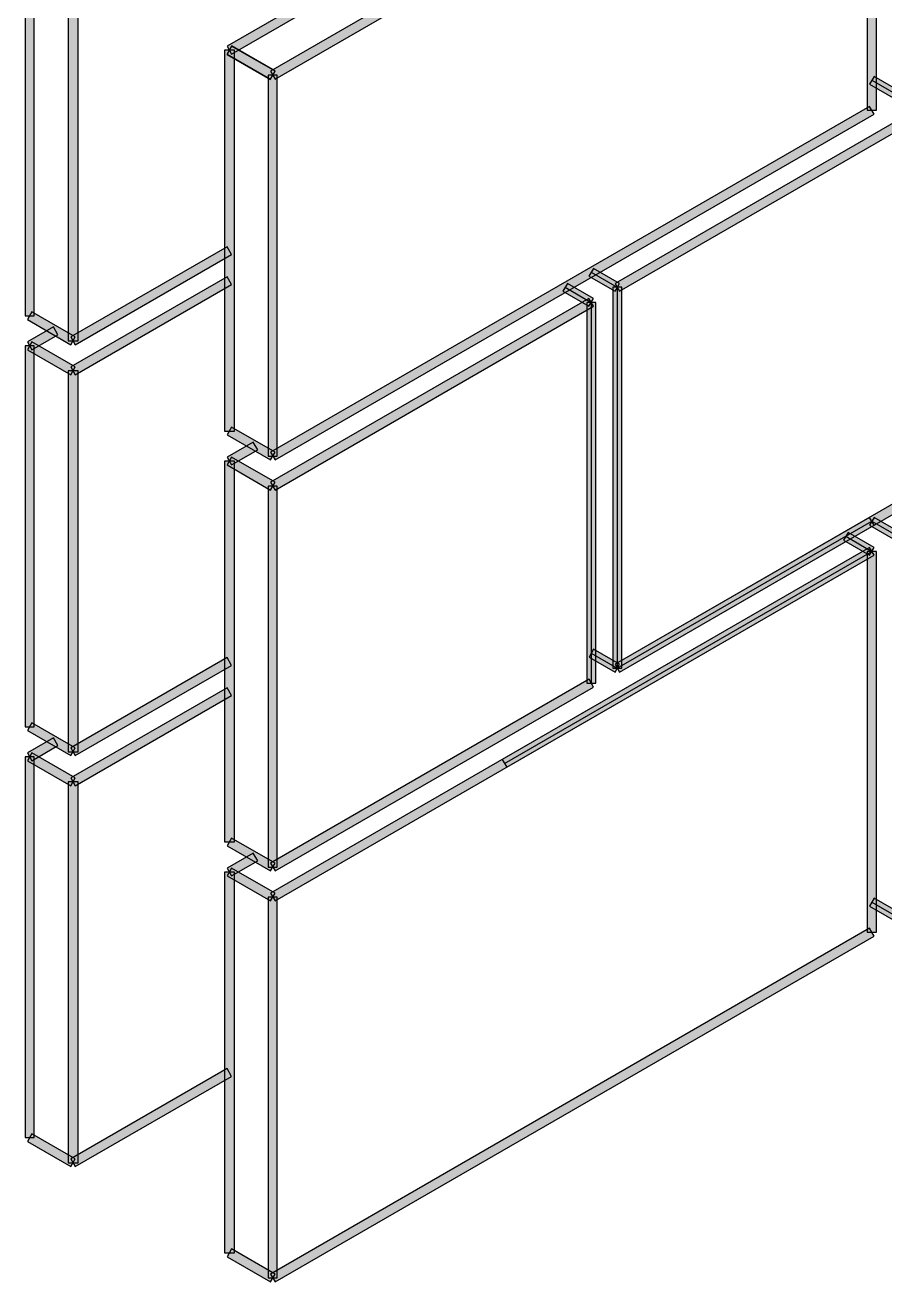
# Model space of a CAD drawing. Extents: x 0 to 119, y 0 to 84.
# Drawn here: x 50.917 to 52.632, y 63.554 to 66.062 of the extents above; entities that cross this region are included whole.
import ezdxf

# ---------------------------------------------------------------- set-up
doc = ezdxf.new("R2010")
doc.units = 0
doc.header["$MEASUREMENT"] = 0
doc.layers.add('3', color=7, linetype='CONTINUOUS')

msp = doc.modelspace()

# ---------------------------------------------------------------- linework, layer by layer
at = {"layer": '3', "color": 7, "linetype": 'Continuous'}
for p, q in [((52.605984, 65.951756), (52.657945, 65.921756)), ((52.046307, 65.568626), (52.098269, 65.538626)), ((51.994346, 65.538626), (52.046307, 65.508626)), ((52.098269, 65.538626), (52.098269, 64.778626)), ((52.046307, 65.508626), (52.046308, 64.748626)), ((52.098269, 64.778626), (52.605984, 65.071756)), ((52.605984, 65.071756), (52.657946, 65.041756)), ((52.554023, 65.041756), (52.605984, 65.011756)), ((51.873103, 64.588626), (52.605984, 65.011756)), ((52.046308, 64.808626), (52.098269, 64.778626)), ((52.605985, 64.311756), (52.657946, 64.281756))]:
    msp.add_line(p, q, dxfattribs=at)
for points in [[(51.406535, 65.969646), (51.415535, 65.954057), (52.610484, 66.643961), (52.601484, 66.65955), (51.406535, 65.969646)], [(52.614984, 66.651756), (52.596984, 66.651756), (52.596984, 65.891756), (52.614984, 65.891756), (52.614984, 66.651756)], [(51.798381, 66.275094), (51.789381, 66.290682), (51.319933, 66.019646), (51.328933, 66.004057), (51.798381, 66.275094)], [(50.935061, 66.241851), (50.917061, 66.241851), (50.917061, 65.481851), (50.935061, 65.481851), (50.935061, 66.241851)], [(51.022664, 66.191851), (51.002664, 66.191851), (51.002664, 65.431851), (51.022664, 65.431851), (51.022664, 66.191851)], [(51.334433, 66.011851), (51.314433, 66.011851), (51.314433, 65.251851), (51.334433, 65.251851), (51.334433, 66.011851)], [(51.406035, 65.953191), (51.416035, 65.970512), (51.329433, 66.020512), (51.319433, 66.003191), (51.406035, 65.953191)], [(51.406535, 65.954057), (51.415535, 65.969646), (51.328933, 66.019646), (51.319933, 66.004057), (51.406535, 65.954057)], [(51.402036, 65.201851), (51.420036, 65.201851), (51.420035, 65.961851), (51.402035, 65.961851), (51.402036, 65.201851)], [(52.610484, 65.95955), (52.601484, 65.943961), (52.653445, 65.913961), (52.662445, 65.92955), (52.610484, 65.95955)], [(52.610484, 65.883961), (52.601484, 65.89955), (51.406536, 65.209646), (51.415536, 65.194057), (52.610484, 65.883961)], [(52.093769, 65.54642), (52.102769, 65.530832), (52.714407, 65.883962), (52.705407, 65.89955), (52.093769, 65.54642)], [(51.328933, 65.604057), (51.319933, 65.619646), (51.008164, 65.439645), (51.017164, 65.424057), (51.328933, 65.604057)], [(52.093769, 65.530832), (52.102769, 65.54642), (52.050807, 65.57642), (52.041807, 65.560832), (52.093769, 65.530832)], [(51.008164, 65.379645), (51.017164, 65.364057), (51.328933, 65.544057), (51.319933, 65.559646), (51.008164, 65.379645)], [(52.041807, 65.500832), (52.050807, 65.51642), (51.998846, 65.54642), (51.989846, 65.530832), (52.041807, 65.500832)], [(52.107269, 65.538626), (52.089269, 65.538626), (52.089269, 64.778626), (52.107269, 64.778626), (52.107269, 65.538626)], [(52.107269, 65.538626), (52.089269, 65.538626), (52.089269, 64.778626), (52.107269, 64.778626), (52.107269, 65.538626)], [(51.406536, 65.149646), (51.415536, 65.134057), (52.050807, 65.500832), (52.041807, 65.51642), (51.406536, 65.149646)], [(52.055307, 65.508626), (52.037307, 65.508626), (52.037308, 64.748626), (52.055308, 64.748626), (52.055307, 65.508626)], [(52.055307, 65.508626), (52.037307, 65.508626), (52.037308, 64.748626), (52.055308, 64.748626), (52.055307, 65.508626)], [(50.930561, 65.489645), (50.921561, 65.474057), (51.008164, 65.424057), (51.017164, 65.439645), (50.930561, 65.489645)], [(50.930561, 65.489645), (50.921561, 65.474057), (51.008164, 65.424057), (51.017164, 65.439645), (50.930561, 65.489645)], [(50.982523, 65.444057), (50.973523, 65.459645), (50.921561, 65.429645), (50.930561, 65.414057), (50.982523, 65.444057)], [(51.008164, 65.364057), (51.017164, 65.379645), (50.930561, 65.429645), (50.921561, 65.414057), (51.008164, 65.364057)], [(50.935061, 65.421851), (50.917061, 65.421851), (50.917062, 64.661851), (50.935062, 64.661851), (50.935061, 65.421851)], [(51.022664, 65.371851), (51.002664, 65.371851), (51.002664, 64.611851), (51.022664, 64.611851), (51.022664, 65.371851)], [(51.328933, 65.259646), (51.319933, 65.244057), (51.406536, 65.194057), (51.415536, 65.209646), (51.328933, 65.259646)], [(51.328933, 65.259646), (51.319933, 65.244057), (51.406536, 65.194057), (51.415536, 65.209646), (51.328933, 65.259646)], [(51.380895, 65.214057), (51.371895, 65.229646), (51.319933, 65.199646), (51.328933, 65.184057), (51.380895, 65.214057)], [(51.334433, 65.191851), (51.314433, 65.191851), (51.314433, 64.431851), (51.334433, 64.431851), (51.334433, 65.191851)], [(51.406536, 65.134057), (51.415536, 65.149646), (51.328933, 65.199646), (51.319933, 65.184057), (51.406536, 65.134057)], [(51.402036, 64.381851), (51.420036, 64.381851), (51.420036, 65.141851), (51.402036, 65.141851), (51.402036, 64.381851)], [(51.402036, 64.381851), (51.420036, 64.381851), (51.420036, 65.141851), (51.402036, 65.141851), (51.402036, 64.381851)], [(52.093769, 64.78642), (52.102769, 64.770832), (52.714407, 65.123962), (52.705407, 65.13955), (52.093769, 64.78642)], [(52.093769, 64.78642), (52.102769, 64.770832), (52.610484, 65.063961), (52.601484, 65.07955), (52.093769, 64.78642)], [(52.093769, 64.78642), (52.102769, 64.770832), (52.610484, 65.063961), (52.601484, 65.07955), (52.093769, 64.78642)], [(52.653446, 65.033961), (52.662446, 65.04955), (52.610484, 65.07955), (52.601484, 65.063961), (52.653446, 65.033961)], [(52.601484, 65.003961), (52.610484, 65.01955), (52.558523, 65.04955), (52.549523, 65.033961), (52.601484, 65.003961)], [(51.406536, 64.329646), (51.415536, 64.314057), (52.610484, 65.003961), (52.601484, 65.01955), (51.406536, 64.329646)], [(51.868603, 64.59642), (51.877603, 64.580832), (52.610484, 65.003961), (52.601484, 65.01955), (51.868603, 64.59642)], [(51.868603, 64.59642), (51.877603, 64.580832), (52.610484, 65.003961), (52.601484, 65.01955), (51.868603, 64.59642)], [(52.596985, 64.251756), (52.614985, 64.251756), (52.614984, 65.011756), (52.596984, 65.011756), (52.596985, 64.251756)], [(52.614984, 65.011756), (52.596984, 65.011756), (52.596985, 64.251756), (52.614985, 64.251756), (52.614984, 65.011756)], [(52.614984, 65.011756), (52.596984, 65.011756), (52.596985, 64.251756), (52.614985, 64.251756), (52.614984, 65.011756)], [(51.328933, 64.784057), (51.319933, 64.799646), (51.008164, 64.619645), (51.017164, 64.604057), (51.328933, 64.784057)], [(52.093769, 64.770832), (52.102769, 64.78642), (52.050808, 64.81642), (52.041808, 64.800832), (52.093769, 64.770832)], [(52.050808, 64.740832), (52.041808, 64.75642), (51.406536, 64.389646), (51.415536, 64.374057), (52.050808, 64.740832)], [(51.008164, 64.559645), (51.017164, 64.544057), (51.328933, 64.724057), (51.319933, 64.739646), (51.008164, 64.559645)], [(50.930562, 64.669645), (50.921562, 64.654057), (51.008164, 64.604057), (51.017164, 64.619645), (50.930562, 64.669645)], [(50.930562, 64.669645), (50.921562, 64.654057), (51.008164, 64.604057), (51.017164, 64.619645), (50.930562, 64.669645)], [(50.982523, 64.624057), (50.973523, 64.639645), (50.921562, 64.609645), (50.930562, 64.594057), (50.982523, 64.624057)], [(50.935062, 64.601851), (50.917062, 64.601851), (50.917062, 63.841851), (50.935062, 63.841851), (50.935062, 64.601851)], [(50.935062, 64.601851), (50.917062, 64.601851), (50.917062, 63.841851), (50.935062, 63.841851), (50.935062, 64.601851)], [(51.008164, 64.544057), (51.017164, 64.559645), (50.930562, 64.609645), (50.921562, 64.594057), (51.008164, 64.544057)], [(51.008164, 64.544057), (51.017164, 64.559645), (50.930562, 64.609645), (50.921562, 64.594057), (51.008164, 64.544057)], [(51.022664, 64.551851), (51.002664, 64.551851), (51.002665, 63.791851), (51.022665, 63.791851), (51.022664, 64.551851)], [(51.022664, 64.551851), (51.002664, 64.551851), (51.002665, 63.791851), (51.022665, 63.791851), (51.022664, 64.551851)], [(51.328933, 64.439646), (51.319933, 64.424057), (51.406536, 64.374057), (51.415536, 64.389646), (51.328933, 64.439646)], [(51.380895, 64.394057), (51.371895, 64.409646), (51.319934, 64.379646), (51.328934, 64.364057), (51.380895, 64.394057)], [(51.406536, 64.314057), (51.415536, 64.329646), (51.328934, 64.379646), (51.319934, 64.364057), (51.406536, 64.314057)], [(51.406536, 64.314057), (51.415536, 64.329646), (51.328934, 64.379646), (51.319934, 64.364057), (51.406536, 64.314057)], [(51.334434, 64.371851), (51.314434, 64.371851), (51.314434, 63.611851), (51.334434, 63.611851), (51.334434, 64.371851)], [(51.334434, 64.371851), (51.314434, 64.371851), (51.314434, 63.611851), (51.334434, 63.611851), (51.334434, 64.371851)], [(51.402036, 63.561851), (51.420036, 63.561851), (51.420036, 64.321851), (51.402036, 64.321851), (51.402036, 63.561851)], [(51.402036, 63.561851), (51.420036, 63.561851), (51.420036, 64.321851), (51.402036, 64.321851), (51.402036, 63.561851)], [(52.610485, 64.31955), (52.601485, 64.303961), (52.653446, 64.273961), (52.662446, 64.28955), (52.610485, 64.31955)], [(52.610485, 64.243961), (52.601485, 64.25955), (51.406536, 63.569646), (51.415536, 63.554057), (52.610485, 64.243961)], [(51.328934, 63.964057), (51.319934, 63.979646), (51.008165, 63.799645), (51.017165, 63.784057), (51.328934, 63.964057)], [(51.328934, 63.964057), (51.319934, 63.979646), (51.008165, 63.799645), (51.017165, 63.784057), (51.328934, 63.964057)], [(50.930562, 63.849645), (50.921562, 63.834057), (51.008165, 63.784057), (51.017165, 63.799645), (50.930562, 63.849645)], [(50.930562, 63.849645), (50.921562, 63.834057), (51.008165, 63.784057), (51.017165, 63.799645), (50.930562, 63.849645)], [(50.930562, 63.849645), (50.921562, 63.834057), (51.008165, 63.784057), (51.017165, 63.799645), (50.930562, 63.849645)], [(51.328934, 63.619646), (51.319934, 63.604057), (51.406536, 63.554057), (51.415536, 63.569646), (51.328934, 63.619646)], [(51.328934, 63.619646), (51.319934, 63.604057), (51.406536, 63.554057), (51.415536, 63.569646), (51.328934, 63.619646)]]:
    msp.add_lwpolyline(points, dxfattribs=at)
for points in [[(51.406535, 65.969646), (52.610484, 66.643961), (52.601484, 66.65955)], [(51.406535, 65.969646), (52.601484, 66.65955), (51.406535, 65.969646)], [(51.406535, 65.969646), (51.415535, 65.954057), (52.610484, 66.643961)], [(52.614984, 66.651756), (52.596984, 66.651756), (52.596984, 65.891756)], [(52.614984, 66.651756), (52.596984, 65.891756), (52.614984, 65.891756)], [(52.614984, 66.651756), (52.614984, 65.891756), (52.614984, 66.651756)], [(51.798381, 66.275094), (51.789381, 66.290682), (51.319933, 66.019646)], [(51.798381, 66.275094), (51.319933, 66.019646), (51.328933, 66.004057)], [(51.798381, 66.275094), (51.328933, 66.004057), (51.798381, 66.275094)], [(50.935061, 66.241851), (50.917061, 66.241851), (50.917061, 65.481851)], [(50.935061, 66.241851), (50.917061, 65.481851), (50.935061, 65.481851)], [(50.935061, 66.241851), (50.935061, 65.481851), (50.935061, 66.241851)], [(51.022664, 66.191851), (51.002664, 66.191851), (51.002664, 65.431851)], [(51.022664, 66.191851), (51.002664, 65.431851), (51.022664, 65.431851)], [(51.022664, 66.191851), (51.022664, 65.431851), (51.022664, 66.191851)], [(51.334433, 66.011851), (51.314433, 66.011851), (51.314433, 65.251851)], [(51.334433, 66.011851), (51.314433, 65.251851), (51.334433, 65.251851)], [(51.406035, 65.953191), (51.329433, 66.020512), (51.319433, 66.003191)], [(51.406035, 65.953191), (51.319433, 66.003191), (51.406035, 65.953191)], [(51.406535, 65.954057), (51.328933, 66.019646), (51.319933, 66.004057)], [(51.406535, 65.954057), (51.319933, 66.004057), (51.406535, 65.954057)], [(51.406535, 65.954057), (51.415535, 65.969646), (51.328933, 66.019646)], [(51.406035, 65.953191), (51.416035, 65.970512), (51.329433, 66.020512)], [(51.334433, 66.011851), (51.334433, 65.251851), (51.334433, 66.011851)], [(51.402036, 65.201851), (51.420035, 65.961851), (51.402035, 65.961851)], [(51.402036, 65.201851), (51.402035, 65.961851), (51.402036, 65.201851)], [(51.402036, 65.201851), (51.420036, 65.201851), (51.420035, 65.961851)], [(52.610484, 65.95955), (52.601484, 65.943961), (52.653445, 65.913961)], [(52.610484, 65.95955), (52.653445, 65.913961), (52.662445, 65.92955)], [(52.610484, 65.95955), (52.662445, 65.92955), (52.610484, 65.95955)], [(52.610484, 65.883961), (52.601484, 65.89955), (51.406536, 65.209646)], [(52.610484, 65.883961), (51.406536, 65.209646), (51.415536, 65.194057)], [(52.610484, 65.883961), (51.415536, 65.194057), (52.610484, 65.883961)], [(52.093769, 65.54642), (52.714407, 65.883962), (52.705407, 65.89955)], [(52.093769, 65.54642), (52.705407, 65.89955), (52.093769, 65.54642)], [(52.093769, 65.54642), (52.102769, 65.530832), (52.714407, 65.883962)], [(51.328933, 65.604057), (51.319933, 65.619646), (51.008164, 65.439645)], [(51.328933, 65.604057), (51.008164, 65.439645), (51.017164, 65.424057)], [(51.328933, 65.604057), (51.017164, 65.424057), (51.328933, 65.604057)], [(52.093769, 65.530832), (52.050807, 65.57642), (52.041807, 65.560832)], [(52.093769, 65.530832), (52.102769, 65.54642), (52.050807, 65.57642)], [(51.008164, 65.379645), (51.328933, 65.544057), (51.319933, 65.559646)], [(51.008164, 65.379645), (51.319933, 65.559646), (51.008164, 65.379645)], [(52.093769, 65.530832), (52.041807, 65.560832), (52.093769, 65.530832)], [(51.008164, 65.379645), (51.017164, 65.364057), (51.328933, 65.544057)], [(52.041807, 65.500832), (51.998846, 65.54642), (51.989846, 65.530832)], [(52.041807, 65.500832), (51.989846, 65.530832), (52.041807, 65.500832)], [(52.041807, 65.500832), (52.050807, 65.51642), (51.998846, 65.54642)], [(52.107269, 65.538626), (52.089269, 65.538626), (52.089269, 64.778626)], [(52.107269, 65.538626), (52.089269, 64.778626), (52.107269, 64.778626)], [(52.107269, 65.538626), (52.089269, 65.538626), (52.089269, 64.778626)], [(52.107269, 65.538626), (52.089269, 64.778626), (52.107269, 64.778626)], [(52.107269, 65.538626), (52.107269, 64.778626), (52.107269, 65.538626)], [(52.107269, 65.538626), (52.107269, 64.778626), (52.107269, 65.538626)], [(51.406536, 65.149646), (52.050807, 65.500832), (52.041807, 65.51642)], [(51.406536, 65.149646), (52.041807, 65.51642), (51.406536, 65.149646)], [(52.055307, 65.508626), (52.037307, 65.508626), (52.037308, 64.748626)], [(52.055307, 65.508626), (52.037307, 65.508626), (52.037308, 64.748626)], [(52.055307, 65.508626), (52.037308, 64.748626), (52.055308, 64.748626)], [(52.055307, 65.508626), (52.037308, 64.748626), (52.055308, 64.748626)], [(52.055307, 65.508626), (52.055308, 64.748626), (52.055307, 65.508626)], [(52.055307, 65.508626), (52.055308, 64.748626), (52.055307, 65.508626)], [(50.930561, 65.489645), (50.921561, 65.474057), (51.008164, 65.424057)], [(50.930561, 65.489645), (50.921561, 65.474057), (51.008164, 65.424057)], [(50.930561, 65.489645), (51.008164, 65.424057), (51.017164, 65.439645)], [(50.930561, 65.489645), (51.017164, 65.439645), (50.930561, 65.489645)], [(50.930561, 65.489645), (51.008164, 65.424057), (51.017164, 65.439645)], [(50.930561, 65.489645), (51.017164, 65.439645), (50.930561, 65.489645)], [(51.406536, 65.149646), (51.415536, 65.134057), (52.050807, 65.500832)], [(50.982523, 65.444057), (50.973523, 65.459645), (50.921561, 65.429645)], [(50.982523, 65.444057), (50.921561, 65.429645), (50.930561, 65.414057)], [(51.008164, 65.364057), (50.930561, 65.429645), (50.921561, 65.414057)], [(50.982523, 65.444057), (50.930561, 65.414057), (50.982523, 65.444057)], [(51.008164, 65.364057), (51.017164, 65.379645), (50.930561, 65.429645)], [(50.935061, 65.421851), (50.917061, 65.421851), (50.917062, 64.661851)], [(50.935061, 65.421851), (50.917062, 64.661851), (50.935062, 64.661851)], [(51.008164, 65.364057), (50.921561, 65.414057), (51.008164, 65.364057)], [(50.935061, 65.421851), (50.935062, 64.661851), (50.935061, 65.421851)], [(51.022664, 65.371851), (51.002664, 65.371851), (51.002664, 64.611851)], [(51.022664, 65.371851), (51.002664, 64.611851), (51.022664, 64.611851)], [(51.022664, 65.371851), (51.022664, 64.611851), (51.022664, 65.371851)], [(51.328933, 65.259646), (51.319933, 65.244057), (51.406536, 65.194057)], [(51.328933, 65.259646), (51.319933, 65.244057), (51.406536, 65.194057)], [(51.328933, 65.259646), (51.406536, 65.194057), (51.415536, 65.209646)], [(51.328933, 65.259646), (51.415536, 65.209646), (51.328933, 65.259646)], [(51.328933, 65.259646), (51.406536, 65.194057), (51.415536, 65.209646)], [(51.328933, 65.259646), (51.415536, 65.209646), (51.328933, 65.259646)], [(51.380895, 65.214057), (51.371895, 65.229646), (51.319933, 65.199646)], [(51.380895, 65.214057), (51.319933, 65.199646), (51.328933, 65.184057)], [(51.380895, 65.214057), (51.328933, 65.184057), (51.380895, 65.214057)], [(51.334433, 65.191851), (51.314433, 65.191851), (51.314433, 64.431851)], [(51.334433, 65.191851), (51.314433, 64.431851), (51.334433, 64.431851)], [(51.406536, 65.134057), (51.328933, 65.199646), (51.319933, 65.184057)], [(51.406536, 65.134057), (51.319933, 65.184057), (51.406536, 65.134057)], [(51.406536, 65.134057), (51.415536, 65.149646), (51.328933, 65.199646)], [(51.334433, 65.191851), (51.334433, 64.431851), (51.334433, 65.191851)], [(51.402036, 64.381851), (51.420036, 64.381851), (51.420036, 65.141851)], [(51.402036, 64.381851), (51.420036, 65.141851), (51.402036, 65.141851)], [(51.402036, 64.381851), (51.402036, 65.141851), (51.402036, 64.381851)], [(51.402036, 64.381851), (51.420036, 64.381851), (51.420036, 65.141851)], [(51.402036, 64.381851), (51.420036, 65.141851), (51.402036, 65.141851)], [(51.402036, 64.381851), (51.402036, 65.141851), (51.402036, 64.381851)], [(52.093769, 64.78642), (52.714407, 65.123962), (52.705407, 65.13955)], [(52.093769, 64.78642), (52.705407, 65.13955), (52.093769, 64.78642)], [(52.093769, 64.78642), (52.102769, 64.770832), (52.714407, 65.123962)], [(52.093769, 64.78642), (52.610484, 65.063961), (52.601484, 65.07955)], [(52.093769, 64.78642), (52.601484, 65.07955), (52.093769, 64.78642)], [(52.093769, 64.78642), (52.610484, 65.063961), (52.601484, 65.07955)], [(52.093769, 64.78642), (52.601484, 65.07955), (52.093769, 64.78642)], [(52.653446, 65.033961), (52.610484, 65.07955), (52.601484, 65.063961)], [(52.653446, 65.033961), (52.662446, 65.04955), (52.610484, 65.07955)], [(52.093769, 64.78642), (52.102769, 64.770832), (52.610484, 65.063961)], [(52.093769, 64.78642), (52.102769, 64.770832), (52.610484, 65.063961)], [(52.653446, 65.033961), (52.601484, 65.063961), (52.653446, 65.033961)], [(52.601484, 65.003961), (52.558523, 65.04955), (52.549523, 65.033961)], [(52.601484, 65.003961), (52.549523, 65.033961), (52.601484, 65.003961)], [(52.601484, 65.003961), (52.610484, 65.01955), (52.558523, 65.04955)], [(51.406536, 64.329646), (52.610484, 65.003961), (52.601484, 65.01955)], [(51.406536, 64.329646), (52.601484, 65.01955), (51.406536, 64.329646)], [(51.406536, 64.329646), (51.415536, 64.314057), (52.610484, 65.003961)], [(51.868603, 64.59642), (52.610484, 65.003961), (52.601484, 65.01955)], [(51.868603, 64.59642), (52.601484, 65.01955), (51.868603, 64.59642)], [(51.868603, 64.59642), (52.610484, 65.003961), (52.601484, 65.01955)], [(51.868603, 64.59642), (52.601484, 65.01955), (51.868603, 64.59642)], [(51.868603, 64.59642), (51.877603, 64.580832), (52.610484, 65.003961)], [(51.868603, 64.59642), (51.877603, 64.580832), (52.610484, 65.003961)], [(52.596985, 64.251756), (52.614984, 65.011756), (52.596984, 65.011756)], [(52.596985, 64.251756), (52.596984, 65.011756), (52.596985, 64.251756)], [(52.614984, 65.011756), (52.596984, 65.011756), (52.596985, 64.251756)], [(52.614984, 65.011756), (52.596984, 65.011756), (52.596985, 64.251756)], [(52.596985, 64.251756), (52.614985, 64.251756), (52.614984, 65.011756)], [(52.614984, 65.011756), (52.596985, 64.251756), (52.614985, 64.251756)], [(52.614984, 65.011756), (52.596985, 64.251756), (52.614985, 64.251756)], [(52.614984, 65.011756), (52.614985, 64.251756), (52.614984, 65.011756)], [(52.614984, 65.011756), (52.614985, 64.251756), (52.614984, 65.011756)], [(51.328933, 64.784057), (51.319933, 64.799646), (51.008164, 64.619645)], [(52.093769, 64.770832), (52.050808, 64.81642), (52.041808, 64.800832)], [(52.093769, 64.770832), (52.041808, 64.800832), (52.093769, 64.770832)], [(52.093769, 64.770832), (52.102769, 64.78642), (52.050808, 64.81642)], [(51.328933, 64.784057), (51.008164, 64.619645), (51.017164, 64.604057)], [(51.328933, 64.784057), (51.017164, 64.604057), (51.328933, 64.784057)], [(52.050808, 64.740832), (52.041808, 64.75642), (51.406536, 64.389646)], [(51.008164, 64.559645), (51.328933, 64.724057), (51.319933, 64.739646)], [(51.008164, 64.559645), (51.319933, 64.739646), (51.008164, 64.559645)], [(51.008164, 64.559645), (51.017164, 64.544057), (51.328933, 64.724057)], [(52.050808, 64.740832), (51.406536, 64.389646), (51.415536, 64.374057)], [(52.050808, 64.740832), (51.415536, 64.374057), (52.050808, 64.740832)], [(50.930562, 64.669645), (50.921562, 64.654057), (51.008164, 64.604057)], [(50.930562, 64.669645), (50.921562, 64.654057), (51.008164, 64.604057)], [(50.930562, 64.669645), (51.008164, 64.604057), (51.017164, 64.619645)], [(50.930562, 64.669645), (51.017164, 64.619645), (50.930562, 64.669645)], [(50.930562, 64.669645), (51.008164, 64.604057), (51.017164, 64.619645)], [(50.930562, 64.669645), (51.017164, 64.619645), (50.930562, 64.669645)], [(50.982523, 64.624057), (50.973523, 64.639645), (50.921562, 64.609645)], [(50.982523, 64.624057), (50.921562, 64.609645), (50.930562, 64.594057)], [(50.982523, 64.624057), (50.930562, 64.594057), (50.982523, 64.624057)], [(50.935062, 64.601851), (50.917062, 64.601851), (50.917062, 63.841851)], [(50.935062, 64.601851), (50.917062, 63.841851), (50.935062, 63.841851)], [(50.935062, 64.601851), (50.917062, 64.601851), (50.917062, 63.841851)], [(50.935062, 64.601851), (50.917062, 63.841851), (50.935062, 63.841851)], [(51.008164, 64.544057), (50.930562, 64.609645), (50.921562, 64.594057)], [(51.008164, 64.544057), (50.930562, 64.609645), (50.921562, 64.594057)], [(51.008164, 64.544057), (51.017164, 64.559645), (50.930562, 64.609645)], [(51.008164, 64.544057), (51.017164, 64.559645), (50.930562, 64.609645)], [(50.935062, 64.601851), (50.935062, 63.841851), (50.935062, 64.601851)], [(50.935062, 64.601851), (50.935062, 63.841851), (50.935062, 64.601851)], [(51.008164, 64.544057), (50.921562, 64.594057), (51.008164, 64.544057)], [(51.008164, 64.544057), (50.921562, 64.594057), (51.008164, 64.544057)], [(51.022664, 64.551851), (51.002664, 64.551851), (51.002665, 63.791851)], [(51.022664, 64.551851), (51.002664, 64.551851), (51.002665, 63.791851)], [(51.022664, 64.551851), (51.002665, 63.791851), (51.022665, 63.791851)], [(51.022664, 64.551851), (51.002665, 63.791851), (51.022665, 63.791851)], [(51.022664, 64.551851), (51.022665, 63.791851), (51.022664, 64.551851)], [(51.022664, 64.551851), (51.022665, 63.791851), (51.022664, 64.551851)], [(51.328933, 64.439646), (51.319933, 64.424057), (51.406536, 64.374057)], [(51.328933, 64.439646), (51.406536, 64.374057), (51.415536, 64.389646)], [(51.328933, 64.439646), (51.415536, 64.389646), (51.328933, 64.439646)], [(51.380895, 64.394057), (51.371895, 64.409646), (51.319934, 64.379646)], [(51.380895, 64.394057), (51.319934, 64.379646), (51.328934, 64.364057)], [(51.406536, 64.314057), (51.328934, 64.379646), (51.319934, 64.364057)], [(51.406536, 64.314057), (51.328934, 64.379646), (51.319934, 64.364057)], [(51.380895, 64.394057), (51.328934, 64.364057), (51.380895, 64.394057)], [(51.406536, 64.314057), (51.415536, 64.329646), (51.328934, 64.379646)], [(51.406536, 64.314057), (51.415536, 64.329646), (51.328934, 64.379646)], [(51.334434, 64.371851), (51.314434, 64.371851), (51.314434, 63.611851)], [(51.334434, 64.371851), (51.314434, 63.611851), (51.334434, 63.611851)], [(51.334434, 64.371851), (51.314434, 64.371851), (51.314434, 63.611851)], [(51.334434, 64.371851), (51.314434, 63.611851), (51.334434, 63.611851)], [(51.406536, 64.314057), (51.319934, 64.364057), (51.406536, 64.314057)], [(51.406536, 64.314057), (51.319934, 64.364057), (51.406536, 64.314057)], [(51.334434, 64.371851), (51.334434, 63.611851), (51.334434, 64.371851)], [(51.334434, 64.371851), (51.334434, 63.611851), (51.334434, 64.371851)], [(51.402036, 63.561851), (51.420036, 63.561851), (51.420036, 64.321851)], [(51.402036, 63.561851), (51.420036, 64.321851), (51.402036, 64.321851)], [(51.402036, 63.561851), (51.402036, 64.321851), (51.402036, 63.561851)], [(51.402036, 63.561851), (51.420036, 63.561851), (51.420036, 64.321851)], [(51.402036, 63.561851), (51.420036, 64.321851), (51.402036, 64.321851)], [(51.402036, 63.561851), (51.402036, 64.321851), (51.402036, 63.561851)], [(52.610485, 64.31955), (52.601485, 64.303961), (52.653446, 64.273961)], [(52.610485, 64.31955), (52.653446, 64.273961), (52.662446, 64.28955)], [(52.610485, 64.31955), (52.662446, 64.28955), (52.610485, 64.31955)], [(52.610485, 64.243961), (52.601485, 64.25955), (51.406536, 63.569646)], [(52.610485, 64.243961), (51.406536, 63.569646), (51.415536, 63.554057)], [(52.610485, 64.243961), (51.415536, 63.554057), (52.610485, 64.243961)], [(51.328934, 63.964057), (51.319934, 63.979646), (51.008165, 63.799645)], [(51.328934, 63.964057), (51.319934, 63.979646), (51.008165, 63.799645)], [(51.328934, 63.964057), (51.008165, 63.799645), (51.017165, 63.784057)], [(51.328934, 63.964057), (51.008165, 63.799645), (51.017165, 63.784057)], [(51.328934, 63.964057), (51.017165, 63.784057), (51.328934, 63.964057)], [(51.328934, 63.964057), (51.017165, 63.784057), (51.328934, 63.964057)], [(50.930562, 63.849645), (50.921562, 63.834057), (51.008165, 63.784057)], [(50.930562, 63.849645), (50.921562, 63.834057), (51.008165, 63.784057)], [(50.930562, 63.849645), (50.921562, 63.834057), (51.008165, 63.784057)], [(50.930562, 63.849645), (51.008165, 63.784057), (51.017165, 63.799645)], [(50.930562, 63.849645), (51.017165, 63.799645), (50.930562, 63.849645)], [(50.930562, 63.849645), (51.008165, 63.784057), (51.017165, 63.799645)], [(50.930562, 63.849645), (51.017165, 63.799645), (50.930562, 63.849645)], [(50.930562, 63.849645), (51.008165, 63.784057), (51.017165, 63.799645)], [(50.930562, 63.849645), (51.017165, 63.799645), (50.930562, 63.849645)], [(51.328934, 63.619646), (51.319934, 63.604057), (51.406536, 63.554057)], [(51.328934, 63.619646), (51.319934, 63.604057), (51.406536, 63.554057)], [(51.328934, 63.619646), (51.406536, 63.554057), (51.415536, 63.569646)], [(51.328934, 63.619646), (51.415536, 63.569646), (51.328934, 63.619646)], [(51.328934, 63.619646), (51.406536, 63.554057), (51.415536, 63.569646)], [(51.328934, 63.619646), (51.415536, 63.569646), (51.328934, 63.619646)]]:
    msp.add_solid(points, dxfattribs=at)

doc.saveas('drawing.dxf')
